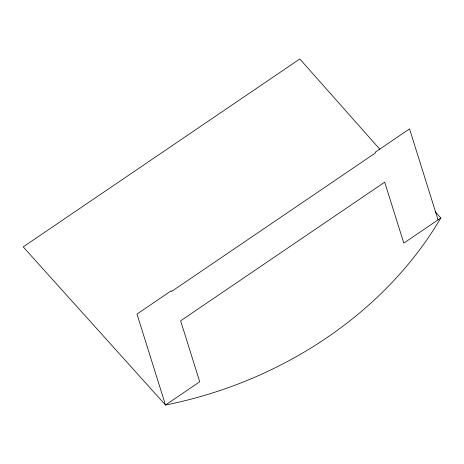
<?xml version="1.0" encoding="UTF-8"?>
<svg xmlns="http://www.w3.org/2000/svg" width="464" height="464" viewBox="0 0 464 464"><rect width="100%" height="100%" fill="white"/><g stroke="black" fill="none" stroke-linecap="round" stroke-linejoin="round"><path stroke-width="0.7" d="M435.046 211.503L440.8 217.993L403.813 243.124L384.708 182.161L180.635 320.804L199.735 381.768L165.503 405.026L23.2 246.894L299.802 58.974L379.894 149.304M438.045 219.866L409.538 128.899L375.306 152.157L375.538 152.888L171.46 291.531L171.228 290.8L136.996 314.058L165.503 405.026A365.574 299.825 -17.4 0 0 440.8 217.993"/></g></svg>
